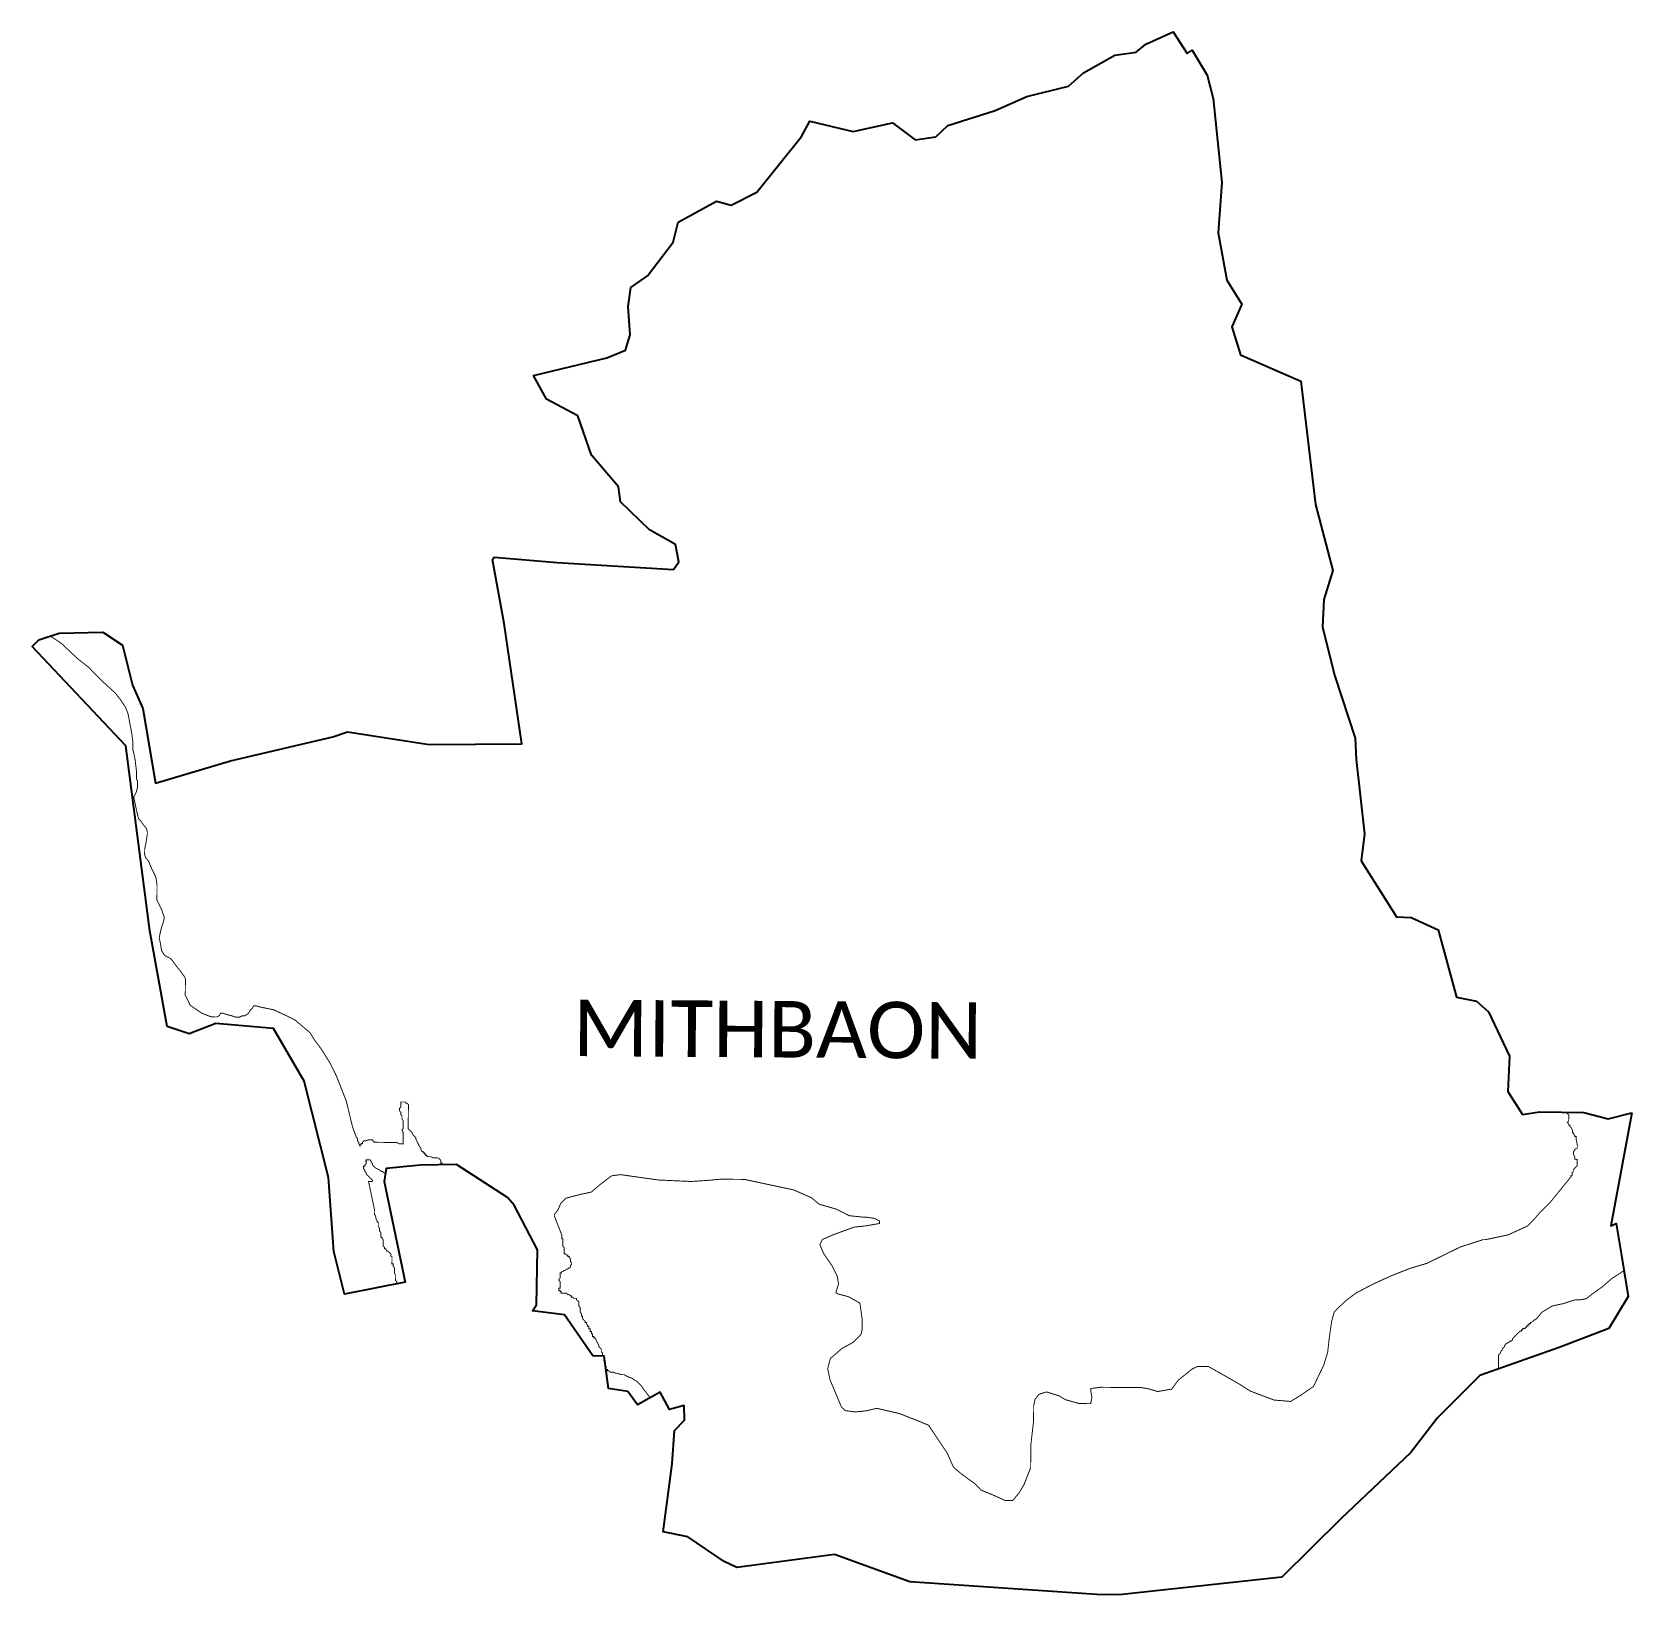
# Model space of a CAD drawing. Header units: metres. Extents: x 328606 to 333715, y 1800923 to 1805912.
import ezdxf

# ---------------------------------------------------------------- set-up
doc = ezdxf.new("R2010")
doc.units = ezdxf.units.M
for name, color, linetype in [('HAZARDS LINE', 1, 'Continuous'), ('village', 3, 'Continuous'), ('VILLAGE NAME', 250, 'Continuous')]:
    doc.layers.add(name, color=color, linetype=linetype)
doc.styles.get("Standard").update_dxf_attribs({"font": 'simplex.shx'})

msp = doc.modelspace()

# ---------------------------------------------------------------- linework, layer by layer
at = {"color": 3, "true_color": 0x00ff00, "flags": 128}
msp.add_lwpolyline([(331425.7, 1805568.2), (331492.2, 1805577.6)], dxfattribs=at)
at = {"layer": 'HAZARDS LINE', "lineweight": 18, "const_width": 3}
for points in [[(328664.5, 1803984.1), (328699.8, 1803960.2), (328751.9, 1803911.2), (328788.1, 1803882.7), (328828.1, 1803841.9), (328872.3, 1803801.2), (328888.3, 1803780.8), (328904.2, 1803756.5), (328912.2, 1803736.2), (328916, 1803715.9), (328923.8, 1803675.5), (328927.6, 1803647.1), (328927.4, 1803622.9), (328931.4, 1803606.7), (328935.2, 1803586.5), (328939, 1803554.1), (328938.8, 1803525.8), (328942.8, 1803521.7), (328942.7, 1803513.7), (328942.6, 1803501.5), (328938.5, 1803485.4), (328930.3, 1803469.3), (328934.2, 1803453.1), (328938.1, 1803432.9), (328942, 1803416.7), (328945.9, 1803400.5), (328953.9, 1803392.3), (328961.9, 1803380.1), (328969.9, 1803372), (328973.9, 1803359.8), (328973.8, 1803351.7), (328969.5, 1803323.5), (328965.3, 1803303.3), (328965.2, 1803287.1), (328969.1, 1803275), (328977.2, 1803266.8), (328989.1, 1803238.5), (329001, 1803214.1), (329004.8, 1803189.8), (329004.7, 1803173.7), (329004.6, 1803153.5), (329004.5, 1803141.3), (329008.4, 1803133.2), (329020.4, 1803108.9), (329024.3, 1803096.7), (329028.3, 1803084.6), (329024.1, 1803068.4), (329020, 1803056.3), (329015.8, 1803040.2), (329011.6, 1803020), (329015.5, 1803003.8), (329019.3, 1802979.6), (329027.3, 1802967.4), (329031.3, 1802963.3), (329039.4, 1802959.2), (329047.4, 1802955.1), (329051.5, 1802951), (329063.4, 1802934.7), (329079.5, 1802914.4), (329091.4, 1802898.1), (329095.4, 1802890), (329095.4, 1802882), (329095.3, 1802869.8), (329095.1, 1802849.6), (329095, 1802837.5), (329099, 1802829.4), (329103, 1802821.3), (329110.9, 1802805), (329123, 1802796.9), (329147.1, 1802780.5), (329167.2, 1802772.3), (329179.3, 1802768.1), (329191.4, 1802768), (329195.5, 1802768), (329203.6, 1802772), (329207.7, 1802780), (329215.8, 1802780), (329227.9, 1802775.8), (329244, 1802771.7), (329256.1, 1802767.5), (329268.2, 1802767.4), (329276.3, 1802771.4), (329284.4, 1802771.3), (329296.6, 1802779.3), (329300.7, 1802787.4), (329308.9, 1802795.4), (329313, 1802803.4), (329321, 1802803.4), (329337.2, 1802799.2), (329377.5, 1802790.8), (329421.8, 1802770.3), (329445.9, 1802757.9), (329470, 1802737.5), (329494.1, 1802717.1), (329506.1, 1802696.8), (329530.1, 1802664.3), (329558, 1802619.6), (329577.9, 1802579.1), (329609.6, 1802498), (329629.1, 1802417), (329641, 1802384.6), (329645, 1802380.5), (329645, 1802376.5), (329645, 1802372.4), (329649, 1802368.3), (329648.9, 1802364.3), (329652.9, 1802356.2), (329652.9, 1802360.2), (329657, 1802360.2), (329657, 1802364.2), (329661.1, 1802364.2), (329661.1, 1802368.2), (329665.2, 1802372.3), (329669.2, 1802372.2), (329681.4, 1802376.2), (329685.4, 1802376.1), (329689.4, 1802376.1), (329693.5, 1802376.1), (329693.4, 1802372), (329697.5, 1802372), (329697.5, 1802368), (329701.5, 1802367.9), (329705.5, 1802367.9), (329709.6, 1802367.9), (329713.6, 1802367.8), (329729.8, 1802367.7), (329737.9, 1802367.6), (329750, 1802367.5), (329762.1, 1802367.4), (329770.2, 1802367.4), (329778.2, 1802363.3), (329782.3, 1802363.2), (329786.3, 1802363.2), (329790.4, 1802363.2), (329790.4, 1802367.2), (329790.5, 1802375.3), (329790.5, 1802383.4), (329790.6, 1802399.6), (329786.7, 1802407.7), (329790.7, 1802411.7), (329790.8, 1802415.7), (329790.8, 1802423.8), (329790.9, 1802427.8), (329790.9, 1802431.9), (329790.9, 1802435.9), (329787, 1802444), (329787, 1802452.1), (329783, 1802456.2), (329783, 1802460.2), (329783.1, 1802464.3), (329779.1, 1802468.4), (329779.1, 1802472.4), (329779.1, 1802476.4), (329783.2, 1802480.4), (329783.2, 1802484.5), (329783.3, 1802492.6), (329783.3, 1802496.6), (329787.4, 1802496.6), (329791.4, 1802496.5), (329795.5, 1802496.5), (329799.5, 1802496.5), (329799.5, 1802492.4), (329803.5, 1802492.4), (329807.5, 1802488.3), (329807.5, 1802484.3), (329807.5, 1802480.3), (329807.4, 1802468.1), (329807.2, 1802443.9), (329807, 1802427.7), (329807, 1802423.7), (329807, 1802419.6), (329806.9, 1802411.6), (329810.9, 1802407.5), (329818.9, 1802399.3), (329822.9, 1802391.2), (329826.9, 1802387.1), (329830.9, 1802383.1), (329830.9, 1802379), (329834.9, 1802370.9), (329842.8, 1802354.7), (329846.8, 1802350.6), (329846.8, 1802346.6), (329850.8, 1802338.5), (329854.8, 1802338.4), (329854.8, 1802334.4), (329858.8, 1802334.4), (329858.8, 1802330.3), (329862.8, 1802330.3), (329862.8, 1802326.2), (329866.9, 1802326.2), (329866.8, 1802322.2), (329870.9, 1802322.1), (329874.9, 1802322.1), (329878.9, 1802322.1), (329887, 1802318), (329895.1, 1802317.9), (329899.1, 1802317.9), (329903.2, 1802317.8), (329907.2, 1802313.8), (329911.2, 1802309.7), (329911.1, 1802305.6), (329911.1, 1802301.6), (329915.1, 1802301.6), (329911.1, 1802297.6), (329908.2, 1802296.1)], [(330580, 1801552.7), (330576, 1801556.7), (330564, 1801573), (330560, 1801577.1), (330552.1, 1801589.3), (330548, 1801593.3), (330544, 1801597.4), (330540, 1801601.5), (330536, 1801605.6), (330528, 1801609.7), (330524, 1801613.7), (330511.9, 1801617.9), (330503.8, 1801622), (330495.8, 1801626.1), (330487.7, 1801626.1), (330475.6, 1801630.3), (330471.6, 1801630.3), (330459.5, 1801634.4), (330455.4, 1801634.5), (330451.4, 1801634.5), (330447.4, 1801638.6), (330443.3, 1801638.6), (330443.4, 1801642.7), (330439.3, 1801642.7), (330439.4, 1801646.7), (330439.4, 1801650.8), (330435.3, 1801650.8), (330435.4, 1801654.8), (330435.4, 1801658.9), (330435.4, 1801662.9), (330435.5, 1801667), (330435.5, 1801671), (330431.5, 1801671), (330431.5, 1801675.1), (330431.5, 1801679.1), (330431.6, 1801683.2), (330431.6, 1801687.2), (330427.6, 1801687.2), (330427.6, 1801691.3), (330427.6, 1801695.3), (330423.6, 1801699.4), (330423.6, 1801703.4), (330423.7, 1801707.5), (330419.7, 1801711.6), (330415.7, 1801715.6), (330415.7, 1801719.7), (330411.7, 1801727.8), (330407.7, 1801731.9), (330407.7, 1801735.9), (330403.7, 1801740), (330403.8, 1801744), (330399.7, 1801744), (330399.7, 1801748.1), (330395.7, 1801748.1), (330395.7, 1801752.2), (330395.8, 1801756.2), (330391.7, 1801756.2), (330391.8, 1801760.3), (330391.8, 1801764.3), (330387.8, 1801764.3), (330387.8, 1801768.4), (330387.8, 1801772.4), (330383.8, 1801772.5), (330383.8, 1801776.5), (330383.8, 1801780.5), (330379.8, 1801780.6), (330379.8, 1801784.6), (330375.8, 1801788.7), (330375.9, 1801792.7), (330371.8, 1801792.8), (330371.8, 1801796.8), (330367.8, 1801800.9), (330363.8, 1801805), (330363.9, 1801809), (330363.9, 1801813), (330359.8, 1801813.1), (330359.9, 1801817.1), (330359.9, 1801821.2), (330355.9, 1801825.2), (330355.9, 1801829.3), (330356, 1801833.3), (330356, 1801837.3), (330356, 1801841.4), (330352, 1801845.5), (330352.1, 1801849.5), (330352.1, 1801853.5), (330352.1, 1801857.6), (330348.1, 1801861.7), (330344.1, 1801865.7), (330344.1, 1801869.8), (330340.1, 1801869.8), (330336, 1801869.8), (330332, 1801873.9), (330328, 1801873.9), (330328, 1801878), (330324, 1801878), (330320, 1801882.1), (330315.9, 1801882.1), (330311.9, 1801886.2), (330307.9, 1801886.2), (330303.9, 1801886.3), (330299.8, 1801886.3), (330295.8, 1801886.3), (330295.8, 1801890.4), (330291.8, 1801890.4), (330291.8, 1801894.4), (330287.8, 1801894.5), (330287.8, 1801898.5), (330287.8, 1801902.6), (330291.9, 1801902.5), (330291.9, 1801906.6), (330291.9, 1801910.6), (330292, 1801914.6), (330292, 1801918.7), (330292, 1801922.7), (330288, 1801926.8), (330288, 1801930.8), (330292.1, 1801934.9), (330292.1, 1801938.9), (330292.2, 1801942.9), (330292.2, 1801947), (330292.2, 1801951), (330296.3, 1801951), (330296.3, 1801955), (330300.4, 1801955), (330304.4, 1801959), (330308.5, 1801959), (330312.5, 1801963), (330316.6, 1801963), (330320.7, 1801967), (330324.7, 1801966.9), (330324.7, 1801971), (330324.8, 1801975), (330328.8, 1801979), (330328.9, 1801983.1), (330324.9, 1801987.1), (330324.9, 1801991.2), (330324.9, 1801995.2), (330320.9, 1801999.3), (330320.9, 1802003.3), (330316.9, 1802003.4), (330316.9, 1802007.4), (330312.9, 1802007.4), (330308.9, 1802011.5), (330304.8, 1802011.5), (330304.9, 1802015.6), (330304.9, 1802019.6), (330304.9, 1802023.7), (330305, 1802027.7), (330305, 1802031.7), (330301, 1802035.8), (330301, 1802039.9), (330301.1, 1802047.9), (330301.1, 1802052), (330301.1, 1802056), (330301.2, 1802060.1), (330297.1, 1802060.1), (330297.2, 1802064.1), (330297.2, 1802072.2), (330273.5, 1802133), (330273.5, 1802137.1), (330285.8, 1802153.2), (330294, 1802173.3), (330310.3, 1802189.3), (330354.8, 1802201.1), (330391.3, 1802208.9), (330419.7, 1802232.9), (330456.3, 1802260.9), (330484.6, 1802264.7), (330605.7, 1802247.6), (330710.8, 1802242.8), (330763.3, 1802246.4), (330803.8, 1802250.1), (330880.5, 1802249.5), (331037.9, 1802215.9), (331094.3, 1802191.2), (331118.3, 1802170.8), (331174.8, 1802154.2), (331215, 1802133.7), (331255.4, 1802129.3), (331267.5, 1802129.2), (331295.8, 1802125), (331311.9, 1802116.8), (331311.8, 1802108.7), (331267.3, 1802101), (331230.9, 1802097.2), (331166.1, 1802073.5), (331129.6, 1802057.6), (331121.4, 1802041.5), (331133.3, 1802013.1), (331161.2, 1801972.5), (331177.1, 1801940), (331181, 1801915.7), (331172.7, 1801887.5), (331180.7, 1801883.4), (331213, 1801875), (331249.2, 1801854.6), (331256.9, 1801802), (331256.6, 1801769.6), (331252.4, 1801753.5), (331228, 1801729.4), (331191.5, 1801709.5), (331154.9, 1801677.5), (331146.5, 1801645.2), (331154.3, 1801608.8), (331178.1, 1801552), (331190, 1801523.6), (331202, 1801511.4), (331234.3, 1801507.1), (331270.7, 1801510.8), (331303.1, 1801518.7), (331339.4, 1801510.3), (331375.7, 1801501.9), (331428.1, 1801481.3), (331468.4, 1801464.8), (331528.3, 1801375.4), (331548.1, 1801330.8), (331572.2, 1801310.4), (331616.4, 1801277.7), (331636.5, 1801257.4), (331676.7, 1801240.9), (331713, 1801224.4), (331737.2, 1801224.2), (331757.6, 1801248.3), (331774, 1801276.5), (331794.6, 1801328.9), (331795.2, 1801401.6), (331803.9, 1801478.3), (331804.3, 1801526.8), (331808.5, 1801547), (331820.7, 1801563.1), (331845, 1801571), (331885.3, 1801558.5), (331905.5, 1801546.3), (331949.8, 1801533.8), (331986.2, 1801533.5), (331990.4, 1801553.7), (331986.5, 1801573.9), (331986.6, 1801582), (332018.9, 1801585.8), (332067.4, 1801585.4), (332148.2, 1801584.8), (332172.4, 1801580.5), (332200.6, 1801572.2), (332245.2, 1801580), (332265.6, 1801608.1), (332310.3, 1801644.1), (332326.5, 1801652.1), (332362.9, 1801651.8), (332399.1, 1801631.3), (332435.3, 1801610.8), (332463.5, 1801594.4), (332495.7, 1801573.9), (332527.9, 1801561.6), (332572.2, 1801545), (332624.7, 1801540.6), (332657.2, 1801560.5), (332697.8, 1801588.5), (332730.7, 1801657), (332743.1, 1801697.3), (332747.5, 1801737.7), (332756, 1801798.2), (332764.4, 1801826.4), (332780.6, 1801842.5), (332801, 1801862.5), (332833.5, 1801886.5), (332886.3, 1801914.4), (332947.1, 1801942.2), (333007.9, 1801966), (333060.6, 1801981.7), (333166, 1802033.4), (333239, 1802057.1), (333247.1, 1802057), (333319.9, 1802072.6), (333380.7, 1802100.5), (333401.1, 1802120.5), (333421.5, 1802144.6), (333454.1, 1802176.7), (333519.4, 1802257), (333519.4, 1802261), (333523.4, 1802261), (333523.5, 1802265), (333523.5, 1802269.1), (333523.5, 1802273.1), (333527.6, 1802273.1), (333527.6, 1802277.1), (333527.7, 1802281.2), (333531.7, 1802285.2), (333535.8, 1802289.2), (333539.9, 1802293.2), (333539.9, 1802297.2), (333539.9, 1802301.3), (333540, 1802305.3), (333540, 1802309.4), (333540, 1802313.4), (333536, 1802313.4), (333531.9, 1802313.5), (333532, 1802317.5), (333532, 1802321.5), (333528, 1802329.7), (333528.1, 1802333.7), (333528.1, 1802337.7), (333532.2, 1802341.8), (333532.2, 1802345.8), (333540.3, 1802349.8), (333540.4, 1802357.9), (333536.5, 1802378.1), (333536.5, 1802382.1), (333536.6, 1802386.2), (333532.5, 1802386.2), (333532.6, 1802390.3), (333528.5, 1802394.3), (333528.6, 1802398.4), (333524.5, 1802398.4), (333524.6, 1802406.5), (333520.6, 1802414.6), (333516.6, 1802418.7), (333516.6, 1802422.7), (333512.6, 1802422.7), (333512.6, 1802426.8), (333508.6, 1802430.9), (333512.7, 1802434.9), (333512.7, 1802438.9), (333512.8, 1802443), (333512.8, 1802447), (333512.8, 1802451), (333512.9, 1802455.1), (333508.8, 1802459.1), (333508.9, 1802463.2), (333504.8, 1802463.2), (333504.8, 1802463.8)], [(329734.4, 1802268), (329729, 1802270.7), (329725, 1802274.8), (329721, 1802274.8), (329717, 1802278.9), (329708.9, 1802283), (329700.9, 1802287.1), (329696.9, 1802291.2), (329692.8, 1802295.2), (329692.9, 1802299.3), (329688.9, 1802303.4), (329688.9, 1802307.4), (329684.9, 1802311.5), (329680.8, 1802311.5), (329676.8, 1802311.5), (329672.8, 1802311.6), (329672.7, 1802307.5), (329668.7, 1802307.6), (329672.7, 1802307.5), (329672.7, 1802303.5), (329672.7, 1802299.4), (329668.6, 1802295.4), (329668.6, 1802291.4), (329664.5, 1802291.4), (329664.5, 1802287.4), (329664.5, 1802283.3), (329668.5, 1802279.3), (329668.4, 1802275.2), (329672.4, 1802271.2), (329672.4, 1802267.1), (329676.4, 1802263), (329680.4, 1802259), (329684.4, 1802254.9), (329688.5, 1802250.8), (329692.5, 1802246.7), (329692.4, 1802242.7), (329688.4, 1802242.7), (329684.3, 1802242.8), (329680.3, 1802242.8), (329699.8, 1802149.7), (329699.7, 1802141.6), (329699.7, 1802137.6), (329703.7, 1802129.4), (329703.6, 1802125.4), (329707.6, 1802117.3), (329707.6, 1802113.3), (329711.6, 1802113.2), (329711.5, 1802105.1), (329711.5, 1802101.1), (329715.5, 1802093), (329715.5, 1802088.9), (329715.4, 1802084.9), (329719.4, 1802080.8), (329719.3, 1802068.7), (329719.3, 1802064.7), (329723.4, 1802064.6), (329723.3, 1802060.6), (329727.3, 1802056.5), (329727.3, 1802052.5), (329727.3, 1802048.4), (329727.2, 1802044.4), (329727.2, 1802040.3), (329727.2, 1802036.3), (329731.2, 1802032.2), (329731.1, 1802028.2), (329735.2, 1802028.2), (329739.2, 1802020), (329743.2, 1802020), (329747.2, 1802015.9), (329751.2, 1802011.9), (329751.2, 1802007.8), (329751.2, 1802003.8), (329755.2, 1802003.8), (329755.2, 1801999.7), (329755.1, 1801995.7), (329755.1, 1801991.6), (329755.1, 1801987.6), (329755, 1801983.5), (329755, 1801979.5), (329759, 1801979.5), (329759, 1801975.4), (329759, 1801971.4), (329763, 1801967.3), (329763, 1801963.3), (329762.9, 1801959.2), (329762.9, 1801955.2), (329762.9, 1801951.2), (329766.8, 1801943), (329766.8, 1801939), (329766.8, 1801935), (329766.7, 1801930.9), (329766.7, 1801926.9), (329770.7, 1801922.8), (329770.7, 1801918.8), (329771.2, 1801916.6)], [(333689, 1801958.1), (333650.2, 1801932.6), (333617.6, 1801904.6), (333589.2, 1801884.6), (333568.8, 1801868.6), (333548.6, 1801864.7), (333532.4, 1801864.8), (333496, 1801853), (333459.6, 1801845.2), (333427.1, 1801825.3), (333410.7, 1801805.2), (333406.7, 1801801.2), (333402.6, 1801801.2), (333398.6, 1801797.2), (333394.5, 1801793.2), (333390.4, 1801793.2), (333390.4, 1801789.2), (333386.4, 1801789.2), (333386.3, 1801785.2), (333382.3, 1801785.2), (333382.3, 1801781.1), (333378.2, 1801781.2), (333378.2, 1801777.1), (333374.2, 1801777.2), (333374.1, 1801773.1), (333366, 1801773.2), (333366, 1801769.2), (333362, 1801769.2), (333361.9, 1801765.1), (333357.9, 1801765.2), (333353.8, 1801761.2), (333345.7, 1801753.1), (333341.6, 1801749.1), (333337.5, 1801745.1), (333333.5, 1801741.1), (333333.4, 1801737.1), (333329.4, 1801733.1), (333325.3, 1801733.1), (333325.4, 1801737.1), (333325.3, 1801733.1), (333321.2, 1801729.1), (333313.1, 1801725.1), (333309.1, 1801721.1), (333309, 1801717.1), (333305, 1801713.1), (333300.9, 1801709), (333300.9, 1801705), (333296.8, 1801701), (333292.7, 1801692.9), (333288.6, 1801688.9), (333288.6, 1801684.9), (333288.5, 1801676.8), (333288.5, 1801672.8), (333288.4, 1801664.7), (333288.4, 1801660.6), (333288.3, 1801652.6), (333288.3, 1801648.5), (333288.3, 1801644.5), (333288.2, 1801644.3)]]:
    msp.add_lwpolyline(points, dxfattribs=at)
at = {"layer": 'village', "color": 3, "true_color": 0x00ff00}
for points in [[(331492.2, 1805577.6, 0), (331529.6, 1805613.6, 0), (331681.8, 1805661.7, 0), (331782.4, 1805706.2, 0), (331915.6, 1805739.1, 0), (331963, 1805782.2, 0), (332063.5, 1805838.5, 0), (332131.1, 1805848, 0), (332161.9, 1805874.1, 0), (332249.8, 1805912.5, 0), (332294.2, 1805843.4, 0), (332310, 1805854.8, 0), (332358.2, 1805774.7, 0), (332377.8, 1805700.7, 0), (332405.2, 1805432.4, 0), (332393.8, 1805271.4, 0), (332420.9, 1805120, 0), (332468.9, 1805044.1, 0), (332437.5, 1804971.2, 0), (332464.5, 1804882.2, 0), (332657, 1804797.4, 0), (332703.8, 1804404.1, 0), (332759.4, 1804193.6, 0), (332731.1, 1804101.1, 0), (332727, 1804012.9, 0), (332766.4, 1803855.8, 0), (332830.4, 1803657.9, 0), (332834, 1803590.3, 0), (332860.2, 1803352.9, 0), (332850.1, 1803267, 0), (332962.4, 1803087.9, 0), (333009.4, 1803086.1, 0), (333096, 1803046.4, 0), (333154.5, 1802831.2, 0), (333218.1, 1802818.8, 0), (333256.8, 1802784.4, 0), (333324, 1802643.3, 0), (333318.8, 1802530.2, 0), (333365.7, 1802456.9, 0), (333419.1, 1802465.3, 0), (333560.9, 1802462.8, 0), (333638.3, 1802442.7, 0), (333714.9, 1802461.5, 0)], [(333714.9, 1802461.5, 0), (333647.7, 1802101.5, 0), (333663.9, 1802108.2, 0), (333682, 1802000.2, 0), (333702.7, 1801875.7, 0), (333640.8, 1801773.7, 0), (333481.9, 1801712.6, 0), (333228.6, 1801623.3, 0), (333093.3, 1801488.1, 0), (333008.9, 1801377.5, 0), (332785.3, 1801165.6, 0), (332596.2, 1800979.1, 0), (332077.5, 1800922.7, 0), (332005.7, 1800924.3, 0), (331565.2, 1800954.3, 0), (331408.6, 1800965.1, 0), (331168.7, 1801052.2, 0), (330856.6, 1801010.9, 0), (330816.1, 1801030, 0), (330700, 1801108.8, 0), (330621.4, 1801123.9, 0), (330649.9, 1801341.4, 0), (330656.9, 1801447.4, 0), (330689, 1801480.8, 0), (330688.6, 1801527.4, 0), (330641.8, 1801515, 0), (330612, 1801570.4, 0), (330539.3, 1801530.2, 0), (330508.1, 1801572.2, 0), (330446.1, 1801581.7, 0), (330433.1, 1801685.6, 0), (330396.6, 1801685.9, 0), (330305.7, 1801816.6, 0), (330203.8, 1801829.6, 0), (330216.1, 1801849.1, 0), (330220, 1802024.3, 0), (330144.8, 1802167.6, 0), (330123.6, 1802192, 0), (329960.8, 1802297, 0), (329845.4, 1802295.2, 0), (329737, 1802283.9, 0), (329730.3, 1802242.5, 0), (329796.8, 1801921.7, 0), (329603.8, 1801883.3, 0), (329569.5, 1802019.3, 0), (329552.3, 1802256, 0), (329474.8, 1802562.8, 0), (329376.6, 1802731.6, 0), (329192.3, 1802747.5, 0), (329107.1, 1802714.1, 0), (329037, 1802738.1, 0), (328982.2, 1803043.4, 0), (328905.1, 1803633.3, 0), (328605.6, 1803950.4, 0), (328627.6, 1803972.3, 0), (328692.5, 1803993, 0), (328831.6, 1803996.8, 0), (328894.3, 1803955.4, 0), (328926.6, 1803827.2, 0), (328959.8, 1803752.5, 0), (328999.7, 1803514.9, 0), (329239.6, 1803586.2, 0), (329566, 1803662.6, 0), (329613.3, 1803678.8, 0), (329873.8, 1803637.8, 0), (330169.3, 1803639.9, 0), (330113.1, 1804023.9, 0), (330076.4, 1804228.4, 0), (330080.9, 1804235.6, 0), (330282.5, 1804218.5, 0), (330653.7, 1804196.7, 0), (330670.6, 1804221.4, 0), (330660.5, 1804276.7, 0), (330577.5, 1804322.9, 0), (330485.2, 1804412.4, 0), (330478.7, 1804460.4, 0), (330392, 1804561.6, 0), (330348.2, 1804686.9, 0), (330248.8, 1804739.9, 0), (330206.5, 1804816.2, 0), (330441.6, 1804872.4, 0), (330501.3, 1804896.7, 0), (330515.7, 1804945.7, 0), (330509.7, 1805036, 0), (330517.7, 1805096.6, 0), (330570.7, 1805134.4, 0), (330652.5, 1805241.7, 0), (330668.9, 1805305.2, 0), (330791.4, 1805372.2, 0), (330838.7, 1805359.9, 0), (330920.3, 1805401.4, 0), (331062.7, 1805579.2, 0), (331089, 1805627.5, 0), (331228.2, 1805594.5, 0), (331353.4, 1805623, 0), (331425.8, 1805568.2, 0)]]:
    msp.add_polyline3d(points, dxfattribs=at)

# ---------------------------------------------------------------- texts
at = {"layer": 'VILLAGE NAME', "insert": (330333.8, 1802823.5), "char_height": 180.345, "attachment_point": 1, "rotation": 359.6139}
msp.add_mtext_dynamic_manual_height_columns('{\\fCalibri|b0|i0|c0|p34;MITHBAON}', width=1779.605, gutter_width=901.7, heights=[0], dxfattribs=at)

doc.saveas('drawing.dxf')
